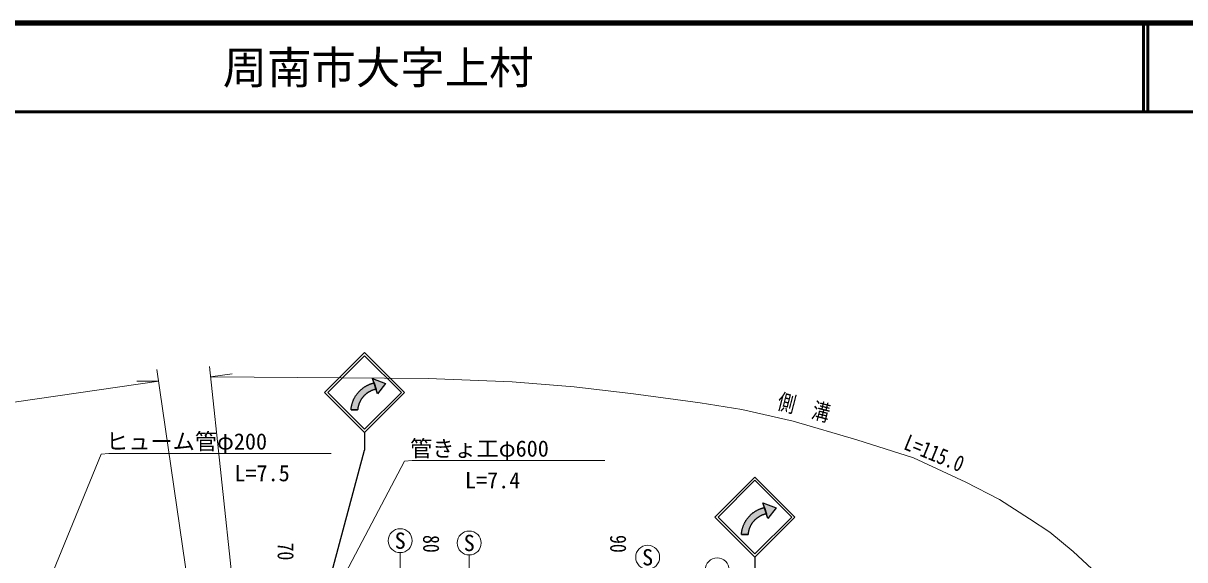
# Model space of a CAD drawing. Units: millimetres at full size, sheet at 1:1000; details may follow other scales. Extents: x 40000 to 680000, y 20000 to 380000.
# Drawn here: x 382542 to 513408, y 319537 to 380000 of the extents above; entities that cross this region are included whole.
import ezdxf
from ezdxf.enums import TextEntityAlignment as Align

# ---------------------------------------------------------------- set-up
doc = ezdxf.new("R2010")
doc.units = ezdxf.units.MM
doc.header["$LTSCALE"] = 1000
for name, color, linetype, lineweight in [('M-BGD', 7, 'Continuous', 25), ('M-STR-HTXT', 7, 'Continuous', 13), ('M-STR-STRC', 7, 'Continuous', 25), ('M-TTL', 2, 'Continuous', 140), ('M-TTL-LINE', 7, 'Continuous', 50)]:
    doc.layers.add(name, color=color, linetype=linetype, lineweight=lineweight)
doc.layers.add('M-TTL-TXT', color=7, linetype='Continuous')
doc.styles.add('ＭＳ ゴシック', font='')
doc.styles.get('ＭＳ ゴシック').set_extended_font_data('MS Gothic')

msp = doc.modelspace()

# ---------------------------------------------------------------- hatches: boundary and pattern name
at = {"layer": 'M-STR-STRC'}
for points in [[(422297, 338753), (422252, 338744), (422208, 338734), (422165, 338723), (422121, 338712), (422077, 338700), (422034, 338687), (421991, 338673), (421949, 338659), (421906, 338644), (421864, 338628), (421822, 338611), (421780, 338594), (421739, 338575), (421698, 338557), (421657, 338537), (421617, 338517), (421577, 338496), (421537, 338474), (421498, 338452), (421459, 338429), (421421, 338405), (421383, 338381), (421345, 338356), (421308, 338330), (421272, 338304), (421235, 338277), (421200, 338249), (421164, 338221), (421130, 338192), (421095, 338163), (421062, 338133), (421029, 338102), (420996, 338071), (420964, 338039), (420932, 338007), (420901, 337974), (420871, 337941), (420841, 337907), (420812, 337873), (420783, 337838), (420755, 337802), (420728, 337767), (420701, 337730), (420675, 337693), (420650, 337656), (420625, 337618), (420601, 337580), (420577, 337542), (420554, 337503), (420532, 337463), (420511, 337424), (420490, 337384), (420470, 337343), (420451, 337302), (420432, 337261), (420414, 337220), (420397, 337178), (420381, 337136), (420365, 337094), (420350, 337051), (420336, 337008), (420323, 336965), (420310, 336922), (420298, 336878), (420287, 336835), (420276, 336791), (420267, 336747), (420258, 336702), (420250, 336658), (420242, 336614), (420236, 336569), (420230, 336524), (420225, 336479), (420221, 336434), (420221, 336430), (419477, 336431), (419480, 336470), (419485, 336528), (419491, 336586), (419498, 336643), (419506, 336701), (419515, 336758), (419525, 336815), (419536, 336872), (419548, 336929), (419561, 336986), (419574, 337042), (419589, 337098), (419605, 337154), (419622, 337210), (419640, 337265), (419659, 337320), (419678, 337375), (419699, 337429), (419721, 337483), (419743, 337536), (419767, 337589), (419791, 337642), (419817, 337694), (419843, 337746), (419870, 337797), (419898, 337848), (419927, 337899), (419957, 337948), (419987, 337998), (420019, 338047), (420051, 338095), (420084, 338142), (420119, 338189), (420153, 338236), (420189, 338282), (420225, 338327), (420263, 338371), (420301, 338415), (420339, 338459), (420379, 338501), (420419, 338543), (420460, 338584), (420502, 338625), (420544, 338664), (420587, 338703), (420631, 338741), (420675, 338779), (420720, 338816), (420766, 338851), (420812, 338886), (420859, 338921), (420907, 338954), (420955, 338987), (421004, 339018), (421053, 339049), (421102, 339079), (421153, 339108), (421203, 339137), (421255, 339164), (421306, 339191), (421358, 339216), (421411, 339241), (421464, 339265), (421517, 339287), (421571, 339309), (421625, 339330), (421680, 339350), (421735, 339369), (421790, 339387), (421845, 339404), (421901, 339420), (421957, 339436), (422013, 339450), (422070, 339463), (421904, 339982), (423374, 339418), (422462, 338234)], [(422070, 339463), (422013, 339450), (421957, 339436), (421901, 339420), (421845, 339404), (421790, 339387), (421735, 339369), (421680, 339350), (421625, 339330), (421571, 339309), (421517, 339287), (421464, 339265), (421411, 339241), (421358, 339216), (421306, 339191), (421255, 339164), (421203, 339137), (421153, 339108), (421102, 339079), (421053, 339049), (421004, 339018), (420955, 338987), (420907, 338954), (420859, 338921), (420812, 338886), (420766, 338851), (420720, 338816), (420675, 338779), (420631, 338741), (420587, 338703), (420544, 338664), (420502, 338625), (420460, 338584), (420419, 338543), (420379, 338501), (420339, 338459), (420301, 338415), (420263, 338371), (420225, 338327), (420189, 338282), (420153, 338236), (420119, 338189), (420084, 338142), (420051, 338095), (420019, 338047), (419987, 337998), (419957, 337948), (419927, 337899), (419898, 337848), (419870, 337797), (419843, 337746), (419817, 337694), (419791, 337642), (419767, 337589), (419743, 337536), (419721, 337483), (419699, 337429), (419678, 337375), (419659, 337320), (419640, 337265), (419622, 337210), (419605, 337154), (419589, 337098), (419574, 337042), (419561, 336986), (419548, 336929), (419536, 336872), (419525, 336815), (419515, 336758), (419506, 336701), (419498, 336643), (419491, 336586), (419485, 336528), (419480, 336470), (419477, 336431), (420221, 336430), (420225, 336479), (420230, 336524), (420236, 336569), (420242, 336614), (420250, 336658), (420258, 336702), (420267, 336747), (420276, 336791), (420287, 336835), (420298, 336878), (420310, 336922), (420323, 336965), (420336, 337008), (420350, 337051), (420365, 337094), (420381, 337136), (420397, 337178), (420414, 337220), (420432, 337261), (420451, 337302), (420470, 337343), (420490, 337384), (420511, 337424), (420532, 337463), (420554, 337503), (420577, 337542), (420601, 337580), (420625, 337618), (420650, 337656), (420675, 337693), (420701, 337730), (420728, 337767), (420755, 337802), (420783, 337838), (420812, 337873), (420841, 337907), (420871, 337941), (420901, 337974), (420932, 338007), (420964, 338039), (420996, 338071), (421029, 338102), (421062, 338133), (421095, 338163), (421130, 338192), (421164, 338221), (421200, 338249), (421235, 338277), (421272, 338304), (421308, 338330), (421345, 338356), (421383, 338381), (421421, 338405), (421459, 338429), (421498, 338452), (421537, 338474), (421577, 338496), (421617, 338517), (421657, 338537), (421698, 338557), (421739, 338575), (421780, 338594), (421822, 338611), (421864, 338628), (421906, 338644), (421949, 338659), (421991, 338673), (422034, 338687), (422077, 338700), (422121, 338712), (422165, 338723), (422208, 338734), (422252, 338744), (422297, 338753)], [(466279, 324713), (466235, 324704), (466191, 324694), (466147, 324683), (466104, 324672), (466060, 324659), (466017, 324647), (465974, 324633), (465931, 324618), (465889, 324603), (465847, 324587), (465805, 324571), (465763, 324553), (465722, 324535), (465681, 324516), (465640, 324497), (465600, 324476), (465560, 324456), (465520, 324434), (465481, 324412), (465442, 324389), (465404, 324365), (465366, 324340), (465328, 324315), (465291, 324290), (465254, 324263), (465218, 324237), (465182, 324209), (465147, 324181), (465112, 324152), (465078, 324123), (465044, 324093), (465011, 324062), (464979, 324031), (464947, 323999), (464915, 323967), (464884, 323934), (464854, 323901), (464824, 323867), (464795, 323832), (464766, 323797), (464738, 323762), (464711, 323726), (464684, 323690), (464658, 323653), (464632, 323616), (464608, 323578), (464583, 323540), (464560, 323501), (464537, 323462), (464515, 323423), (464494, 323383), (464473, 323343), (464453, 323303), (464434, 323262), (464415, 323221), (464397, 323179), (464380, 323138), (464364, 323096), (464348, 323053), (464333, 323011), (464319, 322968), (464305, 322925), (464293, 322882), (464281, 322838), (464270, 322794), (464259, 322750), (464249, 322706), (464241, 322662), (464233, 322618), (464225, 322573), (464219, 322529), (464213, 322484), (464208, 322439), (464204, 322394), (464203, 322390), (463460, 322391), (463463, 322430), (463468, 322488), (463474, 322545), (463481, 322603), (463489, 322661), (463498, 322718), (463507, 322775), (463518, 322832), (463530, 322889), (463543, 322946), (463557, 323002), (463572, 323058), (463588, 323114), (463605, 323169), (463623, 323225), (463641, 323280), (463661, 323334), (463682, 323389), (463704, 323442), (463726, 323496), (463750, 323549), (463774, 323602), (463799, 323654), (463826, 323706), (463853, 323757), (463881, 323808), (463910, 323858), (463939, 323908), (463970, 323957), (464002, 324006), (464034, 324054), (464067, 324102), (464101, 324149), (464136, 324196), (464172, 324241), (464208, 324287), (464245, 324331), (464283, 324375), (464322, 324418), (464362, 324461), (464402, 324503), (464443, 324544), (464485, 324584), (464527, 324624), (464570, 324663), (464614, 324701), (464658, 324739), (464703, 324775), (464749, 324811), (464795, 324846), (464842, 324880), (464890, 324914), (464938, 324946), (464986, 324978), (465035, 325009), (465085, 325039), (465135, 325068), (465186, 325096), (465237, 325124), (465289, 325150), (465341, 325176), (465394, 325200), (465447, 325224), (465500, 325247), (465554, 325269), (465608, 325290), (465663, 325310), (465717, 325329), (465773, 325347), (465828, 325364), (465884, 325380), (465940, 325395), (465996, 325409), (466053, 325423), (465887, 325942), (467357, 325378), (466445, 324194)], [(466053, 325423), (465996, 325409), (465940, 325395), (465884, 325380), (465828, 325364), (465773, 325347), (465717, 325329), (465663, 325310), (465608, 325290), (465554, 325269), (465500, 325247), (465447, 325224), (465394, 325200), (465341, 325176), (465289, 325150), (465237, 325124), (465186, 325096), (465135, 325068), (465085, 325039), (465035, 325009), (464986, 324978), (464938, 324946), (464890, 324914), (464842, 324880), (464795, 324846), (464749, 324811), (464703, 324775), (464658, 324739), (464614, 324701), (464570, 324663), (464527, 324624), (464485, 324584), (464443, 324544), (464402, 324503), (464362, 324461), (464322, 324418), (464283, 324375), (464245, 324331), (464208, 324287), (464172, 324241), (464136, 324196), (464101, 324149), (464067, 324102), (464034, 324054), (464002, 324006), (463970, 323957), (463939, 323908), (463910, 323858), (463881, 323808), (463853, 323757), (463826, 323706), (463799, 323654), (463774, 323602), (463750, 323549), (463726, 323496), (463704, 323442), (463682, 323389), (463661, 323334), (463641, 323280), (463623, 323225), (463605, 323169), (463588, 323114), (463572, 323058), (463557, 323002), (463543, 322946), (463530, 322889), (463518, 322832), (463507, 322775), (463498, 322718), (463489, 322661), (463481, 322603), (463474, 322545), (463468, 322488), (463463, 322430), (463460, 322391), (464203, 322390), (464208, 322439), (464213, 322484), (464219, 322529), (464225, 322573), (464233, 322618), (464241, 322662), (464249, 322706), (464259, 322750), (464270, 322794), (464281, 322838), (464293, 322882), (464305, 322925), (464319, 322968), (464333, 323011), (464348, 323053), (464364, 323096), (464380, 323138), (464397, 323179), (464415, 323221), (464434, 323262), (464453, 323303), (464473, 323343), (464494, 323383), (464515, 323423), (464537, 323462), (464560, 323501), (464583, 323540), (464608, 323578), (464632, 323616), (464658, 323653), (464684, 323690), (464711, 323726), (464738, 323762), (464766, 323797), (464795, 323832), (464824, 323867), (464854, 323901), (464884, 323934), (464915, 323967), (464947, 323999), (464979, 324031), (465011, 324062), (465044, 324093), (465078, 324123), (465112, 324152), (465147, 324181), (465182, 324209), (465218, 324237), (465254, 324263), (465291, 324290), (465328, 324315), (465366, 324340), (465404, 324365), (465442, 324389), (465481, 324412), (465520, 324434), (465560, 324456), (465600, 324476), (465640, 324497), (465681, 324516), (465722, 324535), (465763, 324553), (465805, 324571), (465847, 324587), (465889, 324603), (465931, 324618), (465974, 324633), (466017, 324647), (466060, 324659), (466104, 324672), (466147, 324683), (466191, 324694), (466235, 324704), (466279, 324713)]]:
    msp.add_hatch(color=256, dxfattribs=at).paths.add_polyline_path(points)

# ---------------------------------------------------------------- linework, layer by layer
at = {"layer": 'M-STR-HTXT'}
for p, q in [((401507, 314062), (397609, 340993)), ((407836, 300766), (403516, 341333)), ((403641, 340155), (406075, 340479)), ((397802, 339664), (395347, 339654)), ((375056, 291711), (391332, 331449)), ((391332, 331449), (392204, 331521)), ((392204, 331521), (417249, 331521)), ((409962, 301152), (425505, 330646)), ((425505, 330646), (426376, 330718)), ((426376, 330718), (448059, 330718)), ((425048, 302240), (425018, 320340)), ((432595, 302675), (432791, 320079))]:
    msp.add_line(p, q, dxfattribs=at)
for points in [[(246695, 317780), (282684, 322922), (302642, 325892), (323813, 328848), (345233, 332119), (368037, 335356), (397802, 339664)], [(403641, 340155), (428176, 339978), (437632, 339592), (444611, 339028), (451302, 338226), (458795, 337229), (463508, 336466), (469296, 335148), (476473, 333065), (482831, 331035), (488739, 328279), (492549, 326339), (495920, 324166), (498196, 322646), (500844, 320454), (503452, 318023), (505815, 315395), (507230, 313438), (509124, 310636), (513548, 303970), (522740, 289997), (534623, 272396)]]:
    msp.add_lwpolyline(points, dxfattribs=at)
for centre in [(425016, 321690), (432791, 321429), (452893, 319817), (460730, 318401)]:
    msp.add_circle(centre, 1350, dxfattribs=at)
at = {"layer": 'M-STR-STRC'}
for p, q in [((416497, 338385), (420997, 342885)), ((425498, 338385), (420997, 342885)), ((416851, 338385), (420997, 342531)), ((425144, 338385), (420997, 342531)), ((422462, 338234), (421904, 339982)), ((421904, 339982), (423374, 339418)), ((423374, 339418), (422462, 338234)), ((416497, 338385), (420997, 333884)), ((416851, 338385), (420997, 334238)), ((420997, 334238), (425144, 338385)), ((420998, 333885), (425498, 338385)), ((419477, 336431), (420221, 336430)), ((420997, 333884), (420997, 331884)), ((412648, 300904), (420997, 331884)), ((460480, 324345), (464980, 328845)), ((460834, 324345), (464980, 328491)), ((469481, 324344), (464980, 328845)), ((469127, 324344), (464980, 328491)), ((466445, 324194), (465887, 325942)), ((465887, 325942), (467357, 325378)), ((467357, 325378), (466445, 324194)), ((460480, 324345), (464980, 319844)), ((460834, 324345), (464980, 320197)), ((464980, 320197), (469127, 324344)), ((464981, 319844), (469481, 324344)), ((463460, 322391), (464203, 322390)), ((464980, 319844), (464980, 317844))]:
    msp.add_line(p, q, dxfattribs=at)
for points in [[(422070, 339463), (422297, 338753), (422297, 338753), (422252, 338744), (422208, 338734), (422165, 338723), (422121, 338712), (422077, 338700), (422034, 338687), (421991, 338673), (421949, 338659), (421906, 338644), (421864, 338628), (421822, 338611), (421780, 338594), (421739, 338575), (421698, 338557), (421657, 338537), (421617, 338517), (421577, 338496), (421537, 338474), (421498, 338452), (421459, 338429), (421421, 338405), (421383, 338381), (421345, 338356), (421308, 338330), (421272, 338304), (421235, 338277), (421200, 338249), (421164, 338221), (421130, 338192), (421095, 338163), (421062, 338133), (421029, 338102), (420996, 338071), (420964, 338039), (420932, 338007), (420901, 337974), (420871, 337941), (420841, 337907), (420812, 337873), (420783, 337838), (420755, 337802), (420728, 337767), (420701, 337730), (420675, 337693), (420650, 337656), (420625, 337618), (420601, 337580), (420577, 337542), (420554, 337503), (420532, 337463), (420511, 337424), (420490, 337384), (420470, 337343), (420451, 337302), (420432, 337261), (420414, 337220), (420397, 337178), (420381, 337136), (420365, 337094), (420350, 337051), (420336, 337008), (420323, 336965), (420310, 336922), (420298, 336878), (420287, 336835), (420276, 336791), (420267, 336747), (420258, 336702), (420250, 336658), (420242, 336614), (420236, 336569), (420230, 336524), (420225, 336479), (420221, 336434), (420221, 336430), (420221, 336430), (419477, 336431), (419477, 336431), (419480, 336470), (419485, 336528), (419491, 336586), (419498, 336643), (419506, 336701), (419515, 336758), (419525, 336815), (419536, 336872), (419548, 336929), (419561, 336986), (419574, 337042), (419589, 337098), (419605, 337154), (419622, 337210), (419640, 337265), (419659, 337320), (419678, 337375), (419699, 337429), (419721, 337483), (419743, 337536), (419767, 337589), (419791, 337642), (419817, 337694), (419843, 337746), (419870, 337797), (419898, 337848), (419927, 337899), (419957, 337948), (419987, 337998), (420019, 338047), (420051, 338095), (420084, 338142), (420119, 338189), (420153, 338236), (420189, 338282), (420225, 338327), (420263, 338371), (420301, 338415), (420339, 338459), (420379, 338501), (420419, 338543), (420460, 338584), (420502, 338625), (420544, 338664), (420587, 338703), (420631, 338741), (420675, 338779), (420720, 338816), (420766, 338851), (420812, 338886), (420859, 338921), (420907, 338954), (420955, 338987), (421004, 339018), (421053, 339049), (421102, 339079), (421153, 339108), (421203, 339137), (421255, 339164), (421306, 339191), (421358, 339216), (421411, 339241), (421464, 339265), (421517, 339287), (421571, 339309), (421625, 339330), (421680, 339350), (421735, 339369), (421790, 339387), (421845, 339404), (421901, 339420), (421957, 339436), (422013, 339450)], [(421904, 339982), (423374, 339418), (422462, 338234)], [(421904, 339982), (423374, 339418), (422462, 338234)], [(422070, 339463), (421904, 339982), (423374, 339418), (422462, 338234), (422297, 338753)], [(465887, 325942), (467357, 325378), (466445, 324194)], [(465887, 325942), (467357, 325378), (466445, 324194)], [(466053, 325423), (465887, 325942), (467357, 325378), (466445, 324194), (466279, 324713)], [(466053, 325423), (466279, 324713), (466279, 324713), (466235, 324704), (466191, 324694), (466147, 324683), (466104, 324672), (466060, 324659), (466017, 324647), (465974, 324633), (465931, 324618), (465889, 324603), (465847, 324587), (465805, 324571), (465763, 324553), (465722, 324535), (465681, 324516), (465640, 324497), (465600, 324476), (465560, 324456), (465520, 324434), (465481, 324412), (465442, 324389), (465404, 324365), (465366, 324340), (465328, 324315), (465291, 324290), (465254, 324263), (465218, 324237), (465182, 324209), (465147, 324181), (465112, 324152), (465078, 324123), (465044, 324093), (465011, 324062), (464979, 324031), (464947, 323999), (464915, 323967), (464884, 323934), (464854, 323901), (464824, 323867), (464795, 323832), (464766, 323797), (464738, 323762), (464711, 323726), (464684, 323690), (464658, 323653), (464632, 323616), (464608, 323578), (464583, 323540), (464560, 323501), (464537, 323462), (464515, 323423), (464494, 323383), (464473, 323343), (464453, 323303), (464434, 323262), (464415, 323221), (464397, 323179), (464380, 323138), (464364, 323096), (464348, 323053), (464333, 323011), (464319, 322968), (464305, 322925), (464293, 322882), (464281, 322838), (464270, 322794), (464259, 322750), (464249, 322706), (464241, 322662), (464233, 322618), (464225, 322573), (464219, 322529), (464213, 322484), (464208, 322439), (464204, 322394), (464203, 322390), (464203, 322390), (463460, 322391), (463460, 322391), (463463, 322430), (463468, 322488), (463474, 322545), (463481, 322603), (463489, 322661), (463498, 322718), (463507, 322775), (463518, 322832), (463530, 322889), (463543, 322946), (463557, 323002), (463572, 323058), (463588, 323114), (463605, 323169), (463623, 323225), (463641, 323280), (463661, 323334), (463682, 323389), (463704, 323442), (463726, 323496), (463750, 323549), (463774, 323602), (463799, 323654), (463826, 323706), (463853, 323757), (463881, 323808), (463910, 323858), (463939, 323908), (463970, 323957), (464002, 324006), (464034, 324054), (464067, 324102), (464101, 324149), (464136, 324196), (464172, 324241), (464208, 324287), (464245, 324331), (464283, 324375), (464322, 324418), (464362, 324461), (464402, 324503), (464443, 324544), (464485, 324584), (464527, 324624), (464570, 324663), (464614, 324701), (464658, 324739), (464703, 324775), (464749, 324811), (464795, 324846), (464842, 324880), (464890, 324914), (464938, 324946), (464986, 324978), (465035, 325009), (465085, 325039), (465135, 325068), (465186, 325096), (465237, 325124), (465289, 325150), (465341, 325176), (465394, 325200), (465447, 325224), (465500, 325247), (465554, 325269), (465608, 325290), (465663, 325310), (465717, 325329), (465773, 325347), (465828, 325364), (465884, 325380), (465940, 325395), (465996, 325409)]]:
    msp.add_lwpolyline(points, close=True, dxfattribs=at)
at = {"layer": 'M-TTL'}
msp.add_line((680000, 380000), (40000, 380000), dxfattribs=at)
at = {"layer": 'M-TTL-LINE'}
for p, q in [((508747, 380000), (508747, 370000)), ((509247, 380000), (509247, 370000)), ((40000, 370000), (680000, 370000))]:
    msp.add_line(p, q, dxfattribs=at)

# ---------------------------------------------------------------- texts
at = {"layer": 'M-BGD', "style": 'ＭＳ ゴシック', "width": 0.8}
for s, p in [('80', (427049, 321329)), ('90', (448119, 321329)), ('70', (410656, 320475))]:
    msp.add_text(s, height=1833, rotation=270, dxfattribs=at).set_placement(p, align=Align.BOTTOM_CENTER)
at = {"layer": 'M-STR-HTXT', "style": 'ＭＳ ゴシック', "width": 0.8}
for s, rotation, p in [('側\u3000溝', 345.475, (470135, 335299)), ('L=115.0', 337.616, (484639, 330203))]:
    msp.add_text(s, height=1833, rotation=rotation, dxfattribs=at).set_placement(p, align=Align.BOTTOM_CENTER)
at = {"layer": 'M-STR-HTXT', "style": 'ＭＳ ゴシック'}
for s, p in [('ヒューム管φ200', (391876, 332875)), ('管きょ工φ600', (426121, 332072)), ('L=7.5', (406337, 329299)), ('L=7.4', (432310, 328495))]:
    msp.add_text(s, height=1833, dxfattribs=at).set_placement(p, align=Align.MIDDLE_LEFT)
for p in [(425016, 321690), (432791, 321429), (452893, 319817)]:
    msp.add_text('S', height=1833, dxfattribs=at).set_placement(p, align=Align.MIDDLE_CENTER)
at = {"layer": 'M-TTL-TXT', "style": 'ＭＳ ゴシック'}
msp.add_text('周南市大字上村', height=3666, dxfattribs=at).set_placement((405024, 375000), align=Align.MIDDLE_LEFT)

doc.saveas('drawing.dxf')
